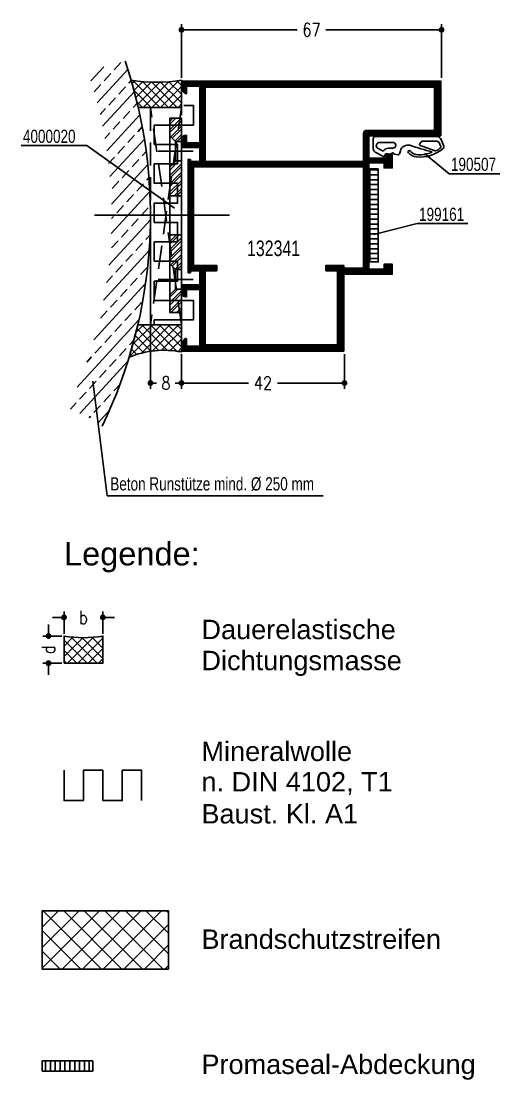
# Model space of a CAD drawing. Extents: x 11 to 197, y 22 to 262.
# Drawn here: x 11.3 to 72.9, y 21.8 to 158.2 of the extents above; entities that cross this region are included whole.
import ezdxf

# ---------------------------------------------------------------- set-up
doc = ezdxf.new("R2010")
doc.units = 0
doc.header["$LTSCALE"] = 6
for name, pattern in [('AUSGEZOGEN', [0]), ('CENTER', [50.8, 31.75, -6.35, 6.35, -6.35]), ('VERDECKT', [0.75, 0.5, -0.25])]:
    doc.linetypes.add(name, pattern=pattern)
doc.layers.get('0').update_dxf_attribs({"color": 4, "linetype": 'CONTINUOUS'})
doc.layers.get('Defpoints').update_dxf_attribs({"linetype": 'CONTINUOUS'})
for name, color, linetype in [('01TXT', 7, 'CONTINUOUS'), ('CENT_12', 40, 'CENTER'), ('CENT_25', 2, 'CENTER'), ('CONST18', 3, 'AUSGEZOGEN'), ('CONST35', 7, 'CONTINUOUS'), ('DICHT_PAR', 3, 'CONTINUOUS'), ('GLAS', 7, 'CONTINUOUS'), ('HIDE_18', 3, 'VERDECKT'), ('KH_PAR', 7, 'CONTINUOUS'), ('KH_SCH', 7, 'CONTINUOUS'), ('LLMASSE', 7, 'AUSGEZOGEN'), ('PROFIL', 7, 'CONTINUOUS'), ('TEXT', 7, 'CONTINUOUS')]:
    doc.layers.add(name, color=color, linetype=linetype)
doc.styles.add('SIM80S00', font='simplex.shx', dxfattribs={"width": 0.8})
doc.styles.get("Standard").update_dxf_attribs({"font": 'simplex.shx', "width": 0.8})
doc.styles.add('SWISS', font='swiss.ttf')
doc.styles.add('SWISSCL', font='swisscl.ttf')
doc.styles.add('SWISSL', font='swissl.ttf')
doc.dimstyles.new('BEM_DOC_2', dxfattribs={"dimscale": 0.5, "dimtxt": 3.4, "dimasz": 1.5, "dimexe": 1.5, "dimexo": 0.6, "dimgap": 1.5, "dimtad": 0, "dimlfac": 2, "dimdsep": 46, "dimtxsty": 'SIM80S00', "dimblk": 'PUNKT', "dimcen": 0, "dimclrd": 3, "dimclre": 3, "dimclrt": 3, "dimadec": 0, "dimazin": 0, "dimtfac": 0.7, "dimtofl": 0, "dimtmove": 2, "dimatfit": 3, "dimldrblk": 'PUNKT', "dimfxl": 1, "dimtolj": 1, "dimarcsym": 0})
doc.dimstyles.new('DOK-1ZU1-PUNKT', dxfattribs={"dimscale": 0, "dimtxt": 3, "dimasz": 1.5, "dimexe": 1.5, "dimexo": 0.6, "dimgap": 1.5, "dimtad": 0, "dimdsep": 46, "dimtxsty": 'Standard', "dimblk": 'PUNKT', "dimblk1": 'PUNKT', "dimblk2": 'PUNKT', "dimcen": 0, "dimclrd": 2, "dimclre": 2, "dimclrt": 7, "dimadec": 0, "dimazin": 0, "dimtfac": 0.7, "dimtdec": 4, "dimtofl": 0, "dimtmove": 0, "dimatfit": 3, "dimldrblk": 'PUNKT', "dimfxl": 1, "dimtolj": 1, "dimtzin": 0, "dimarcsym": 0})
pattern_1 = [(45, (-388.825, -218.7983), (-0.5303301, 0.5303301), []), (45, (-388.47145, -218.7983), (-0.5303301, 0.5303301), [])]

# ---------------------------------------------------------------- blocks, each defined once
blk = doc.blocks.new('B-LL199021')
at = {"layer": 'DICHT_PAR'}
blk.add_lwpolyline([(0, 0), (32.5, 0), (32.5, 15), (0, 15)], close=True, dxfattribs=at)
blk = doc.blocks.new('*X20')
for p, q in [((34.7, 207.06), (42.09, 214.45)), ((34.7, 209.71), (39.44, 214.45)), ((34.7, 212.36), (36.79, 214.45)), ((42.31, 206.95), (34.81, 214.45)), ((37.24, 206.95), (44.74, 214.45)), ((44.96, 206.95), (37.46, 214.45)), ((39.9, 206.95), (47.4, 214.45)), ((47.61, 206.95), (40.11, 214.45)), ((42.55, 206.95), (50.05, 214.45)), ((50.26, 206.95), (42.76, 214.45)), ((50.95, 208.91), (45.41, 214.45)), ((50.95, 211.56), (48.06, 214.45)), ((50.95, 214.22), (50.72, 214.45)), ((39.65, 206.95), (34.7, 211.9)), ((45.2, 206.95), (50.95, 212.7)), ((47.85, 206.95), (50.95, 210.05)), ((37, 206.95), (34.7, 209.25)), ((50.5, 206.95), (50.95, 207.4))]:
    blk.add_line(p, q)
blk = doc.blocks.new('*X21')
for p, q in [((74.375, 67.6), (74.375, 68.9)), ((75, 67.6), (75, 68.9)), ((75.625, 67.6), (75.625, 68.9)), ((76.25, 67.6), (76.25, 68.9)), ((76.875, 67.6), (76.875, 68.9)), ((77.5, 67.6), (77.5, 68.9)), ((78.125, 67.6), (78.125, 68.9)), ((78.75, 67.6), (78.75, 68.9)), ((79.375, 67.6), (79.375, 68.9)), ((80, 67.6), (80, 68.9))]:
    blk.add_line(p, q)
blk = doc.blocks.new('B-LL199035')
at = {"layer": 'DICHT_PAR'}
blk.add_lwpolyline([(0, 2.6), (0, 0), (13, 0), (13, 2.6)], close=True, dxfattribs=at)
blk = doc.blocks.new('PUNKT')
at = {"color": 0, "linetype": 'CONTINUOUS'}
blk.add_line((-0.5, 0), (-1, 0), dxfattribs=at)
at = {"color": 0, "linetype": 'CONTINUOUS', "const_width": 0.5}
blk.add_lwpolyline([(-0.25, 0, 1), (0.25, 0, 1)], format="xyb", close=True, dxfattribs=at)
blk = doc.blocks.new('*D30')
at = {"layer": 'Defpoints', "color": 0, "transparency": 16777216}
for p in [(21.8, 81.4), (16.8, 79), (21.8, 79)]:
    blk.add_point(p, dxfattribs=at)
at = {"layer": 'LLMASSE', "color": 3, "lineweight": -2, "transparency": 16777216}
for p, q in [((16.8, 79.3), (16.8, 82.15)), ((21.8, 79.3), (21.8, 82.15)), ((16.05, 81.4), (15.3, 81.4)), ((22.55, 81.4), (23.3, 81.4))]:
    blk.add_line(p, q, dxfattribs=at)
at = {"layer": 'LLMASSE', "color": 3, "lineweight": -2, "transparency": 16777216, "xscale": 0.75, "yscale": 0.75, "zscale": 0.75}
blk.add_blockref('PUNKT', (16.8, 81.4), dxfattribs=at)
at = {"layer": 'LLMASSE', "color": 3, "lineweight": -2, "transparency": 16777216, "xscale": 0.75, "yscale": 0.75, "zscale": 0.75, "rotation": 180}
blk.add_blockref('PUNKT', (21.8, 81.4), dxfattribs=at)
at = {"layer": 'LLMASSE', "color": 3, "transparency": 16777216, "insert": (19.3, 81.4), "char_height": 1.7, "attachment_point": 5, "style": 'SIM80S00'}
blk.add_mtext('\\A1;b', dxfattribs=at)
blk = doc.blocks.new('*D31')
at = {"layer": 'Defpoints', "color": 0, "transparency": 16777216}
for p in [(16.8, 79), (14.8, 75.5), (16.8, 75.5)]:
    blk.add_point(p, dxfattribs=at)
at = {"layer": 'LLMASSE', "color": 3, "lineweight": -2, "transparency": 16777216}
for p, q in [((14.8, 79.75), (14.8, 80.5)), ((16.5, 79), (14.05, 79)), ((16.5, 75.5), (14.05, 75.5)), ((14.8, 74.75), (14.8, 74))]:
    blk.add_line(p, q, dxfattribs=at)
at = {"layer": 'LLMASSE', "color": 3, "lineweight": -2, "transparency": 16777216, "xscale": 0.75, "yscale": 0.75, "zscale": 0.75}
for p, rotation in [((14.8, 79), 270), ((14.8, 75.5), 90)]:
    blk.add_blockref('PUNKT', p, dxfattribs=dict(at, rotation=rotation))
at = {"layer": 'LLMASSE', "color": 3, "transparency": 16777216, "insert": (14.8, 77.25), "char_height": 1.7, "attachment_point": 5, "rotation": 90, "style": 'SIM80S00'}
blk.add_mtext('\\A1;d', dxfattribs=at)
blk = doc.blocks.new('*X22')
for p, q in [((51.26, 109.6), (51.66, 110)), ((51.54, 107.22), (54.32, 110)), ((51.62, 104.65), (56.97, 110)), ((58.2, 103.55), (51.75, 110)), ((58.2, 106.2), (54.4, 110)), ((58.2, 108.85), (57.05, 110)), ((51.45, 101.83), (58.2, 108.58)), ((58.2, 100.9), (51.51, 107.59)), ((56.45, 100), (51.62, 104.83)), ((52.27, 100), (58.2, 105.93)), ((53.8, 100), (51.5, 102.3)), ((54.92, 100), (58.2, 103.28)), ((57.57, 100), (58.2, 100.63))]:
    blk.add_line(p, q)
blk = doc.blocks.new('*D54')
at = {"layer": 'Defpoints', "color": 0, "transparency": 16777216}
for p in [(27.93, 133.1), (31.93, 115.6), (27.93, 111.6)]:
    blk.add_point(p, dxfattribs=at)
at = {"layer": 'LLMASSE', "color": 3, "lineweight": -2, "transparency": 16777216}
for p, q in [((27.93, 132.8), (27.93, 110.85)), ((31.93, 115.3), (31.93, 110.85)), ((28.68, 111.6), (28.72, 111.6)), ((31.18, 111.6), (31.13, 111.6))]:
    blk.add_line(p, q, dxfattribs=at)
at = {"layer": 'LLMASSE', "color": 3, "lineweight": -2, "transparency": 16777216, "xscale": 0.75, "yscale": 0.75, "zscale": 0.75, "rotation": 180}
blk.add_blockref('PUNKT', (27.93, 111.6), dxfattribs=at)
at = {"layer": 'LLMASSE', "color": 3, "lineweight": -2, "transparency": 16777216, "xscale": 0.75, "yscale": 0.75, "zscale": 0.75}
blk.add_blockref('PUNKT', (31.93, 111.6), dxfattribs=at)
at = {"layer": 'LLMASSE', "color": 3, "transparency": 16777216, "insert": (29.93, 111.6), "char_height": 1.7, "attachment_point": 5}
blk.add_mtext('\\A1;8', dxfattribs=at)
blk = doc.blocks.new('*D55')
at = {"layer": 'Defpoints', "color": 0, "transparency": 16777216}
for p in [(31.93, 115.6), (52.93, 115.6), (31.93, 111.6)]:
    blk.add_point(p, dxfattribs=at)
at = {"layer": 'LLMASSE', "color": 3, "lineweight": -2, "transparency": 16777216}
for p, q in [((31.93, 115.3), (31.93, 110.85)), ((52.93, 115.3), (52.93, 110.85)), ((32.68, 111.6), (40.58, 111.6)), ((52.18, 111.6), (44.28, 111.6))]:
    blk.add_line(p, q, dxfattribs=at)
at = {"layer": 'LLMASSE', "color": 3, "lineweight": -2, "transparency": 16777216, "xscale": 0.75, "yscale": 0.75, "zscale": 0.75, "rotation": 180}
blk.add_blockref('PUNKT', (31.93, 111.6), dxfattribs=at)
at = {"layer": 'LLMASSE', "color": 3, "lineweight": -2, "transparency": 16777216, "xscale": 0.75, "yscale": 0.75, "zscale": 0.75}
blk.add_blockref('PUNKT', (52.93, 111.6), dxfattribs=at)
at = {"layer": 'LLMASSE', "color": 3, "transparency": 16777216, "insert": (42.43, 111.6), "char_height": 1.7, "attachment_point": 5}
blk.add_mtext('\\A1;42', dxfattribs=at)
blk = doc.blocks.new('*D56')
at = {"layer": 'Defpoints', "color": 0, "transparency": 16777216}
for p in [(65.43, 157.1), (31.93, 150.6), (65.43, 150.6)]:
    blk.add_point(p, dxfattribs=at)
at = {"layer": 'LLMASSE', "color": 3, "lineweight": -2, "transparency": 16777216}
for p, q in [((31.93, 150.9), (31.93, 157.85)), ((32.68, 157.1), (46.83, 157.1)), ((64.68, 157.1), (50.53, 157.1)), ((65.43, 150.9), (65.43, 157.85))]:
    blk.add_line(p, q, dxfattribs=at)
at = {"layer": 'LLMASSE', "color": 3, "lineweight": -2, "transparency": 16777216, "xscale": 0.75, "yscale": 0.75, "zscale": 0.75, "rotation": 180}
blk.add_blockref('PUNKT', (31.93, 157.1), dxfattribs=at)
at = {"layer": 'LLMASSE', "color": 3, "lineweight": -2, "transparency": 16777216, "xscale": 0.75, "yscale": 0.75, "zscale": 0.75}
blk.add_blockref('PUNKT', (65.43, 157.1), dxfattribs=at)
at = {"layer": 'LLMASSE', "color": 3, "transparency": 16777216, "insert": (48.68, 157.1), "char_height": 1.7, "attachment_point": 5}
blk.add_mtext('\\A1;67', dxfattribs=at)
blk = doc.blocks.new('4000020s')
at = {"layer": 'CONST35', "ltscale": 0.5}
h = blk.add_hatch(dxfattribs=at)
h.set_pattern_fill('ANSI32', color=256, scale=2, style=0)
h.set_pattern_definition(pattern_1)
h.paths.add_polyline_path([(-1.5, 12.5), (0, 12.5), (0, 9.5), (-0.75, 9.5), (-1.5, 10.25)])
h = blk.add_hatch(dxfattribs=at)
h.set_pattern_fill('ANSI32', color=256, scale=2, style=0)
h.set_pattern_definition([(45, (-377.615, -218.7983), (-0.5303301, 0.5303301), []), (45, (-377.26145, -218.7983), (-0.5303301, 0.5303301), [])])
h.paths.add_polyline_path([(-1.5, -2.5), (0, -2.5), (0, -7), (-0.75, -7), (-1.5, -6.25)])
h.paths.add_polyline_path([(0, 7), (-0.75, 7), (-1.5, 6.25), (-1.5, 2.5), (0, 2.5)])
h = blk.add_hatch(dxfattribs=at)
h.set_pattern_fill('ANSI32', color=256, scale=2, style=0)
h.set_pattern_definition(pattern_1)
h.paths.add_polyline_path([(0, -9.5), (-0.75, -9.5), (-1.5, -10.25), (-1.5, -12.5), (0, -12.5)])
at = {"layer": 'CENT_25', "ltscale": 0.5}
for p, q in [((-3, 8.25), (1.5, 8.25)), ((-3, 0), (1.5, 0)), ((-3, -8.25), (1.5, -8.25))]:
    blk.add_line(p, q, dxfattribs=at)
at = {"layer": 'PROFIL', "ltscale": 0.5}
for p, q in [((-1.5, 10.25), (-0.75, 9.5)), ((-0.75, 9.5), (0, 9.5)), ((-0.75, 9.5), (-0.75, 7)), ((-1.5, 6.25), (-0.75, 7)), ((-0.75, 7), (0, 7)), ((-1.5, 2.5), (0, 2.5)), ((-1.5, -2.5), (0, -2.5)), ((-1.5, -6.25), (-0.75, -7)), ((-0.75, -7), (0, -7)), ((-0.75, -9.5), (-0.75, -7)), ((-1.5, -10.25), (-0.75, -9.5)), ((-0.75, -9.5), (0, -9.5))]:
    blk.add_line(p, q, dxfattribs=at)
blk.add_lwpolyline([(-1.5, 12.5), (-1.5, 12.5), (0, 12.5), (0, -12.5), (-1.5, -12.5), (-1.5, 12.5)], dxfattribs=at)
blk = doc.blocks.new('*X24')
at = {"color": 0}
for p, q in [((55.8, 46.9), (55.8, 66.8)), ((56, 46.9), (56, 66.8)), ((56.2, 46.9), (56.2, 66.8)), ((56.4, 46.91), (56.4, 66.8)), ((56.6, 46.96), (56.6, 66.8)), ((56.8, 47.08), (56.8, 66.8)), ((57, 47.31), (57, 66.8)), ((57.2, 65.2), (57.2, 66.8)), ((57.4, 65.2), (57.4, 66.8)), ((57.6, 65.2), (57.6, 66.8)), ((57.8, 65.2), (57.8, 66.8)), ((58, 65.2), (58, 66.8)), ((58.2, 65.2), (58.2, 66.8)), ((58.4, 65.2), (58.4, 66.8)), ((58.6, 65.2), (58.6, 66.8)), ((58.8, 65.2), (58.8, 66.8)), ((59, 65.2), (59, 66.8)), ((59.2, 65.2), (59.2, 66.8)), ((59.4, 65.2), (59.4, 66.8)), ((59.6, 65.2), (59.6, 66.8)), ((59.8, 65.2), (59.8, 66.8)), ((60, 65.2), (60, 66.8)), ((60.2, 65.2), (60.2, 66.8)), ((60.4, 65.2), (60.4, 66.8)), ((60.6, 65.2), (60.6, 66.8)), ((60.8, 65.2), (60.8, 66.8)), ((61, 65.2), (61, 66.8)), ((61.2, 65.2), (61.2, 66.8)), ((61.4, 65.2), (61.4, 66.8)), ((61.6, 65.2), (61.6, 66.8)), ((61.8, 65.2), (61.8, 66.8)), ((62, 65.2), (62, 66.8)), ((62.2, 65.2), (62.2, 66.8)), ((62.4, 65.2), (62.4, 66.8)), ((62.6, 65.2), (62.6, 66.8)), ((62.8, 65.2), (62.8, 66.8)), ((63, 65.2), (63, 66.8)), ((63.2, 65.2), (63.2, 66.8)), ((63.4, 65.2), (63.4, 66.8)), ((63.6, 65.2), (63.6, 66.8)), ((63.8, 65.2), (63.8, 66.8)), ((64, 65.2), (64, 66.8)), ((64.2, 65.2), (64.2, 66.8)), ((64.4, 65.2), (64.4, 66.8)), ((64.6, 65.2), (64.6, 66.8)), ((64.8, 65.2), (64.8, 66.8)), ((65, 65.2), (65, 66.8)), ((65.2, 65.2), (65.2, 66.8)), ((65.4, 65.2), (65.4, 66.8)), ((65.6, 65.2), (65.6, 66.8)), ((65.8, 65.2), (65.8, 66.8)), ((66, 65.2), (66, 66.8)), ((66.2, 65.2), (66.2, 66.8)), ((66.4, 65.2), (66.4, 66.8)), ((66.6, 65.2), (66.6, 66.8)), ((66.8, 65.2), (66.8, 66.8)), ((67, 65.2), (67, 66.8)), ((67.2, 65.2), (67.2, 66.8)), ((67.4, 65.2), (67.4, 66.8)), ((67.6, 65.2), (67.6, 66.8)), ((67.8, 65.2), (67.8, 66.8)), ((68, 65.2), (68, 66.8)), ((68.2, 65.2), (68.2, 66.8)), ((68.4, 4.7), (68.4, 66.8)), ((68.6, 0.2), (68.6, 66.8)), ((68.8, 0.2), (68.8, 66.8)), ((69, 0.2), (69, 66.8)), ((69.2, 0.2), (69.2, 66.8)), ((69.4, 0.2), (69.4, 66.8)), ((69.6, 0.2), (69.6, 66.8)), ((20.2, 40.2), (20.2, 54.3)), ((20.4, 40.2), (20.4, 54.3)), ((20.6, 40.2), (20.6, 54.3)), ((20.8, 40.2), (20.8, 54.3)), ((21, 37.2), (21, 54.3)), ((21.2, 37.2), (21.2, 54.3)), ((21.4, 52.2), (21.4, 54.3)), ((21.6, 52.2), (21.6, 54.3)), ((21.8, 52.2), (21.8, 54.3)), ((22, 52.2), (22, 54.3)), ((22.2, 52.2), (22.2, 54.3)), ((22.4, 52.2), (22.4, 54.3)), ((47.6, 52.2), (47.6, 54.3)), ((47.8, 52.2), (47.8, 54.3)), ((48, 52.2), (48, 54.3)), ((48.2, 52.2), (48.2, 54.3)), ((48.4, 52.2), (48.4, 54.3)), ((48.6, 52.2), (48.6, 54.3)), ((48.8, 1.7), (48.8, 54.3)), ((49, 1.7), (49, 54.3)), ((49.2, 46.9), (49.2, 54.3)), ((49.4, 46.9), (49.4, 54.3)), ((49.6, 46.9), (49.6, 54.3)), ((49.8, 46.9), (49.8, 54.3)), ((50, 52.7), (50, 54.3)), ((50.2, 52.7), (50.2, 54.3)), ((50.4, 52.7), (50.4, 54.3)), ((50.6, 52.7), (50.6, 54.3)), ((50.8, 52.7), (50.8, 54.3)), ((51, 52.7), (51, 53.38)), ((21.4, 37.2), (21.4, 48.3)), ((21.6, 46.9), (21.6, 48.3)), ((21.8, 46.9), (21.8, 48.3)), ((22, 46.9), (22, 48.3)), ((22.2, 46.9), (22.2, 48.3)), ((22.4, 46.9), (22.4, 48.3)), ((22.6, 46.9), (22.6, 48.3)), ((22.8, 46.9), (22.8, 48.3)), ((23, 46.9), (23, 48.3)), ((23.2, 46.9), (23.2, 48.3)), ((23.4, 46.9), (23.4, 48.3)), ((23.6, 46.9), (23.6, 48.3)), ((23.8, 46.9), (23.8, 48.3)), ((24, 46.9), (24, 48.3)), ((24.2, 46.9), (24.2, 48.3)), ((24.4, 46.9), (24.4, 48.3)), ((24.6, 46.9), (24.6, 48.3)), ((24.8, 46.9), (24.8, 48.3)), ((25, 46.9), (25, 48.3)), ((25.2, 46.9), (25.2, 48.3)), ((25.4, 46.9), (25.4, 48.3)), ((25.6, 46.9), (25.6, 48.3)), ((25.8, 46.9), (25.8, 48.3)), ((26, 46.9), (26, 48.3)), ((26.2, 46.9), (26.2, 48.3)), ((26.4, 46.9), (26.4, 48.3)), ((26.6, 46.9), (26.6, 48.3)), ((26.8, 46.9), (26.8, 48.3)), ((27, 46.9), (27, 48.3)), ((27.2, 46.9), (27.2, 48.3)), ((27.4, 46.9), (27.4, 48.3)), ((27.6, 46.9), (27.6, 48.3)), ((27.8, 46.9), (27.8, 48.3)), ((28, 46.9), (28, 48.3)), ((28.2, 46.9), (28.2, 48.3)), ((28.4, 46.9), (28.4, 48.3)), ((28.6, 46.9), (28.6, 48.3)), ((28.8, 46.9), (28.8, 48.3)), ((29, 46.9), (29, 48.3)), ((29.2, 46.9), (29.2, 48.3)), ((29.4, 46.9), (29.4, 48.3)), ((29.6, 46.9), (29.6, 48.3)), ((29.8, 46.9), (29.8, 48.3)), ((30, 46.9), (30, 48.3)), ((30.2, 46.9), (30.2, 48.3)), ((30.4, 46.9), (30.4, 48.3)), ((30.6, 46.9), (30.6, 48.3)), ((30.8, 46.9), (30.8, 48.3)), ((31, 46.9), (31, 48.3)), ((31.2, 46.9), (31.2, 48.3)), ((31.4, 46.9), (31.4, 48.3)), ((31.6, 46.9), (31.6, 48.3)), ((31.8, 46.9), (31.8, 48.3)), ((32, 46.9), (32, 48.3)), ((32.2, 46.9), (32.2, 48.3)), ((32.4, 46.9), (32.4, 48.3)), ((32.6, 46.9), (32.6, 48.3)), ((32.8, 46.9), (32.8, 48.3)), ((33, 46.9), (33, 48.3)), ((33.2, 46.9), (33.2, 48.3)), ((33.4, 46.9), (33.4, 48.3)), ((33.6, 46.9), (33.6, 48.3)), ((33.8, 46.9), (33.8, 48.3)), ((34, 46.9), (34, 48.3)), ((34.2, 46.9), (34.2, 48.3)), ((34.4, 46.9), (34.4, 48.3)), ((34.6, 46.9), (34.6, 48.3)), ((34.8, 46.9), (34.8, 48.3)), ((35, 46.9), (35, 48.3)), ((35.2, 46.9), (35.2, 48.3)), ((35.4, 46.9), (35.4, 48.3)), ((35.6, 46.9), (35.6, 48.3)), ((35.8, 46.9), (35.8, 48.3)), ((36, 46.9), (36, 48.3)), ((36.2, 46.9), (36.2, 48.3)), ((36.4, 46.9), (36.4, 48.3)), ((36.6, 46.9), (36.6, 48.3)), ((36.8, 46.9), (36.8, 48.3)), ((37, 46.9), (37, 48.3)), ((37.2, 46.9), (37.2, 48.3)), ((37.4, 46.9), (37.4, 48.3)), ((37.6, 46.9), (37.6, 48.3)), ((37.8, 46.9), (37.8, 48.3)), ((38, 46.9), (38, 48.3)), ((38.2, 46.9), (38.2, 48.3)), ((38.4, 46.9), (38.4, 48.3)), ((38.6, 46.9), (38.6, 48.3)), ((38.8, 46.9), (38.8, 48.3)), ((39, 46.9), (39, 48.3)), ((39.2, 46.9), (39.2, 48.3)), ((39.4, 46.9), (39.4, 48.3)), ((39.6, 46.9), (39.6, 48.3)), ((39.8, 46.9), (39.8, 48.3)), ((40, 46.9), (40, 48.3)), ((40.2, 46.9), (40.2, 48.3)), ((40.4, 46.9), (40.4, 48.3)), ((40.6, 46.9), (40.6, 48.3)), ((40.8, 46.9), (40.8, 48.3)), ((41, 46.9), (41, 48.3)), ((41.2, 46.9), (41.2, 48.3)), ((41.4, 46.9), (41.4, 48.3)), ((41.6, 46.9), (41.6, 48.3)), ((41.8, 46.9), (41.8, 48.3)), ((42, 46.9), (42, 48.3)), ((42.2, 46.9), (42.2, 48.3)), ((42.4, 46.9), (42.4, 48.3)), ((42.6, 46.9), (42.6, 48.3)), ((42.8, 46.9), (42.8, 48.3)), ((43, 46.9), (43, 48.3)), ((43.2, 46.9), (43.2, 48.3)), ((43.4, 46.9), (43.4, 48.3)), ((43.6, 46.9), (43.6, 48.3)), ((43.8, 46.9), (43.8, 48.3)), ((44, 46.9), (44, 48.3)), ((44.2, 46.9), (44.2, 48.3)), ((44.4, 46.9), (44.4, 48.3)), ((44.6, 46.9), (44.6, 48.3)), ((44.8, 46.9), (44.8, 48.3)), ((45, 46.9), (45, 48.3)), ((45.2, 46.9), (45.2, 48.3)), ((45.4, 46.9), (45.4, 48.3)), ((45.6, 46.9), (45.6, 48.3)), ((45.8, 46.9), (45.8, 48.3)), ((46, 46.9), (46, 48.3)), ((46.2, 46.9), (46.2, 48.3)), ((46.4, 46.9), (46.4, 48.3)), ((46.6, 46.9), (46.6, 48.3)), ((46.8, 46.9), (46.8, 48.3)), ((47, 46.9), (47, 48.3)), ((47.2, 46.9), (47.2, 48.3)), ((47.4, 46.9), (47.4, 48.3)), ((47.6, 46.9), (47.6, 48.3)), ((47.8, 1.7), (47.8, 48.3)), ((48, 1.7), (48, 48.3)), ((48.2, 1.7), (48.2, 48.3)), ((48.4, 1.7), (48.4, 48.3)), ((48.6, 1.7), (48.6, 48.3)), ((50, 46.9), (50, 48.3)), ((50.2, 46.9), (50.2, 48.3)), ((50.4, 46.9), (50.4, 48.3)), ((50.6, 46.9), (50.6, 48.3)), ((50.8, 46.9), (50.8, 48.3)), ((51, 46.9), (51, 48.3)), ((51.2, 46.9), (51.2, 48.3)), ((51.4, 46.9), (51.4, 48.3)), ((51.6, 46.9), (51.6, 48.3)), ((51.8, 46.9), (51.8, 48.3)), ((52, 46.9), (52, 48.3)), ((52.2, 46.9), (52.2, 48.3)), ((52.4, 46.9), (52.4, 48.3)), ((52.6, 46.9), (52.6, 48.3)), ((52.8, 46.9), (52.8, 48.3)), ((53, 46.9), (53, 48.3)), ((53.2, 46.9), (53.2, 48.3)), ((53.4, 46.9), (53.4, 48.3)), ((53.6, 46.9), (53.6, 48.3)), ((53.8, 46.9), (53.8, 48.3)), ((54, 46.9), (54, 48.3)), ((54.2, 46.9), (54.2, 48.3)), ((54.4, 46.9), (54.4, 48.3)), ((54.6, 46.9), (54.6, 48.3)), ((54.8, 46.9), (54.8, 48.3)), ((55, 46.9), (55, 48.3)), ((55.2, 46.9), (55.2, 48.3)), ((55.4, 46.9), (55.4, 48.3)), ((55.6, 46.9), (55.6, 48.3)), ((0.4, 0.2), (0.4, 41.8)), ((0.6, 0.2), (0.6, 41.8)), ((0.8, 0.2), (0.8, 41.8)), ((1, 0.2), (1, 41.8)), ((1.2, 0.2), (1.2, 41.8)), ((1.4, 0.2), (1.4, 41.8)), ((1.6, 4.7), (1.6, 41.8)), ((1.8, 40.2), (1.8, 41.8)), ((2, 40.2), (2, 41.8)), ((2.2, 40.2), (2.2, 41.8)), ((2.4, 40.2), (2.4, 41.8)), ((2.6, 40.2), (2.6, 41.8)), ((2.8, 40.2), (2.8, 41.8)), ((3, 40.2), (3, 41.8)), ((3.2, 40.2), (3.2, 41.8)), ((3.4, 40.2), (3.4, 41.8)), ((3.6, 40.2), (3.6, 41.8)), ((3.8, 40.2), (3.8, 41.8)), ((4, 40.2), (4, 41.8)), ((4.2, 40.2), (4.2, 41.8)), ((4.4, 40.2), (4.4, 41.8)), ((4.6, 40.2), (4.6, 41.8)), ((4.8, 40.2), (4.8, 41.8)), ((5, 40.2), (5, 41.8)), ((5.2, 40.2), (5.2, 41.8)), ((5.4, 40.2), (5.4, 41.8)), ((5.6, 40.2), (5.6, 41.8)), ((5.8, 40.2), (5.8, 41.8)), ((6, 40.2), (6, 41.8)), ((6.2, 40.2), (6.2, 41.8)), ((6.4, 40.2), (6.4, 41.8)), ((6.6, 40.2), (6.6, 41.8)), ((6.8, 40.2), (6.8, 41.8)), ((7, 40.2), (7, 41.8)), ((7.2, 40.2), (7.2, 41.8)), ((7.4, 40.2), (7.4, 41.8)), ((7.6, 40.2), (7.6, 41.8)), ((7.8, 40.2), (7.8, 41.8)), ((8, 40.2), (8, 41.8)), ((8.2, 40.2), (8.2, 41.8)), ((8.4, 40.2), (8.4, 41.8)), ((8.6, 40.2), (8.6, 41.8)), ((8.8, 40.2), (8.8, 41.8)), ((9, 40.2), (9, 41.8)), ((9.2, 40.2), (9.2, 41.8)), ((9.4, 40.2), (9.4, 41.8)), ((9.6, 40.2), (9.6, 41.8)), ((9.8, 40.2), (9.8, 41.8)), ((10, 40.2), (10, 41.8)), ((10.2, 40.2), (10.2, 41.8)), ((10.4, 40.2), (10.4, 41.8)), ((10.6, 40.2), (10.6, 41.8)), ((10.8, 40.2), (10.8, 41.8)), ((11, 40.2), (11, 41.8)), ((11.2, 40.2), (11.2, 41.8)), ((11.4, 40.2), (11.4, 41.8)), ((11.6, 40.2), (11.6, 41.8)), ((11.8, 40.2), (11.8, 41.8)), ((12, 40.2), (12, 41.8)), ((12.2, 40.2), (12.2, 41.8)), ((12.4, 40.2), (12.4, 41.8)), ((12.6, 40.2), (12.6, 41.8)), ((12.8, 40.2), (12.8, 41.8)), ((13, 40.2), (13, 41.8)), ((13.2, 40.2), (13.2, 41.8)), ((13.4, 40.2), (13.4, 41.8)), ((13.6, 40.2), (13.6, 41.8)), ((13.8, 40.2), (13.8, 41.8)), ((14, 40.2), (14, 41.8)), ((14.2, 40.2), (14.2, 41.8)), ((14.4, 40.2), (14.4, 41.8)), ((14.6, 40.2), (14.6, 41.8)), ((14.8, 40.2), (14.8, 41.8)), ((15, 40.2), (15, 41.8)), ((15.2, 40.2), (15.2, 41.8)), ((15.4, 40.2), (15.4, 41.8)), ((15.6, 40.2), (15.6, 41.8)), ((15.8, 40.2), (15.8, 41.8)), ((16, 40.2), (16, 41.8)), ((16.2, 40.2), (16.2, 41.8)), ((16.4, 40.2), (16.4, 41.8)), ((16.6, 40.2), (16.6, 41.8)), ((16.8, 40.2), (16.8, 41.8)), ((17, 40.2), (17, 41.8)), ((17.2, 40.2), (17.2, 41.8)), ((17.4, 40.2), (17.4, 41.8)), ((17.6, 40.2), (17.6, 41.8)), ((17.8, 40.2), (17.8, 41.8)), ((18, 40.2), (18, 41.8)), ((18.2, 40.2), (18.2, 41.8)), ((18.4, 40.2), (18.4, 41.8)), ((18.6, 40.2), (18.6, 41.8)), ((18.8, 40.2), (18.8, 41.8)), ((19, 40.2), (19, 41.8)), ((19.2, 40.2), (19.2, 41.8)), ((19.4, 40.2), (19.4, 41.8)), ((19.6, 40.2), (19.6, 41.8)), ((19.8, 40.2), (19.8, 41.8)), ((20, 40.2), (20, 41.8)), ((21.6, 37.2), (21.6, 41.8)), ((21.8, 37.2), (21.8, 41.8)), ((22, 37.2), (22, 41.8)), ((22.2, 37.2), (22.2, 41.8)), ((21, 1.7), (21, 9.1)), ((21.2, 1.7), (21.2, 9.1)), ((21.4, 1.7), (21.4, 9.1)), ((21.6, 1.7), (21.6, 9.1)), ((21.8, 1.7), (21.8, 9.1)), ((22, 1.7), (22, 9.1)), ((22.2, 1.7), (22.2, 9.1)), ((1.8, 4.7), (1.8, 6.1)), ((2, 4.7), (2, 6.1)), ((2.2, 4.7), (2.2, 6.1)), ((2.4, 4.7), (2.4, 6.1)), ((2.6, 4.7), (2.6, 6.1)), ((2.8, 4.7), (2.8, 6.1)), ((3, 4.7), (3, 6.1)), ((3.2, 4.7), (3.2, 6.1)), ((3.4, 4.7), (3.4, 6.1)), ((3.6, 4.7), (3.6, 6.1)), ((3.8, 4.7), (3.8, 6.1)), ((4, 4.7), (4, 6.1)), ((4.2, 4.7), (4.2, 6.1)), ((4.4, 4.7), (4.4, 6.1)), ((4.6, 4.7), (4.6, 6.1)), ((4.8, 4.7), (4.8, 6.1)), ((5, 4.7), (5, 6.1)), ((5.2, 4.7), (5.2, 6.1)), ((5.4, 4.7), (5.4, 6.1)), ((5.6, 4.7), (5.6, 6.1)), ((5.8, 4.7), (5.8, 6.1)), ((6, 4.7), (6, 6.1)), ((6.2, 4.7), (6.2, 6.1)), ((6.4, 4.7), (6.4, 6.1)), ((6.6, 4.7), (6.6, 6.1)), ((6.8, 4.7), (6.8, 6.1)), ((7, 4.7), (7, 6.1)), ((7.2, 4.7), (7.2, 6.1)), ((7.4, 4.7), (7.4, 6.1)), ((7.6, 4.7), (7.6, 6.1)), ((7.8, 4.7), (7.8, 6.1)), ((8, 4.7), (8, 6.1)), ((8.2, 4.7), (8.2, 6.1)), ((8.4, 4.7), (8.4, 6.1)), ((8.6, 4.7), (8.6, 6.1)), ((8.8, 4.7), (8.8, 6.1)), ((9, 4.7), (9, 6.1)), ((9.2, 4.7), (9.2, 6.1)), ((9.4, 4.7), (9.4, 6.1)), ((9.6, 4.7), (9.6, 6.1)), ((9.8, 4.7), (9.8, 6.1)), ((10, 4.7), (10, 6.1)), ((10.2, 4.7), (10.2, 6.1)), ((10.4, 4.7), (10.4, 6.1)), ((10.6, 4.7), (10.6, 6.1)), ((10.8, 4.7), (10.8, 6.1)), ((11, 4.7), (11, 6.1)), ((11.2, 4.7), (11.2, 6.1)), ((11.4, 4.7), (11.4, 6.1)), ((11.6, 4.7), (11.6, 6.1)), ((11.8, 4.7), (11.8, 6.1)), ((12, 4.7), (12, 6.1)), ((12.2, 4.7), (12.2, 6.1)), ((12.4, 4.7), (12.4, 6.1)), ((12.6, 4.7), (12.6, 6.1)), ((12.8, 4.7), (12.8, 6.1)), ((13, 4.7), (13, 6.1)), ((13.2, 4.7), (13.2, 6.1)), ((13.4, 4.7), (13.4, 6.1)), ((13.6, 4.7), (13.6, 6.1)), ((13.8, 4.7), (13.8, 6.1)), ((14, 4.7), (14, 6.1)), ((14.2, 4.7), (14.2, 6.1)), ((14.4, 4.7), (14.4, 6.1)), ((14.6, 4.7), (14.6, 6.1)), ((14.8, 4.7), (14.8, 6.1)), ((15, 4.7), (15, 6.1)), ((15.2, 4.7), (15.2, 6.1)), ((15.4, 4.7), (15.4, 6.1)), ((15.6, 4.7), (15.6, 6.1)), ((15.8, 4.7), (15.8, 6.1)), ((16, 4.7), (16, 6.1)), ((16.2, 0.2), (16.2, 6.1)), ((16.4, 0.2), (16.4, 6.1)), ((16.6, 0.2), (16.6, 6.1)), ((16.8, 0.2), (16.8, 6.1)), ((17, 0.2), (17, 6.1)), ((17.2, 0.2), (17.2, 6.1)), ((17.4, 4.7), (17.4, 6.1)), ((17.6, 4.7), (17.6, 6.1)), ((17.8, 4.7), (17.8, 6.1)), ((18, 4.7), (18, 6.1)), ((18.2, 4.7), (18.2, 6.1)), ((18.4, 4.7), (18.4, 6.1)), ((18.6, 4.7), (18.6, 6.1)), ((18.8, 4.7), (18.8, 6.1)), ((19, 4.7), (19, 6.1)), ((19.2, 4.7), (19.2, 6.1)), ((19.4, 4.7), (19.4, 6.1)), ((19.6, 4.7), (19.6, 6.1)), ((19.8, 4.7), (19.8, 6.1)), ((20, 4.7), (20, 6.1)), ((20.2, 4.7), (20.2, 6.1)), ((20.4, 4.7), (20.4, 6.1)), ((20.6, 4.7), (20.6, 6.1)), ((20.8, 4.7), (20.8, 6.1)), ((49.2, 4.7), (49.2, 6.1)), ((49.4, 4.7), (49.4, 6.1)), ((49.6, 4.7), (49.6, 6.1)), ((49.8, 4.7), (49.8, 6.1)), ((50, 4.7), (50, 6.1)), ((50.2, 4.7), (50.2, 6.1)), ((50.4, 4.7), (50.4, 6.1)), ((50.6, 4.7), (50.6, 6.1)), ((50.8, 4.7), (50.8, 6.1)), ((51, 4.7), (51, 6.1)), ((51.2, 4.7), (51.2, 6.1)), ((51.4, 4.7), (51.4, 6.1)), ((51.6, 4.7), (51.6, 6.1)), ((51.8, 4.7), (51.8, 6.1)), ((52, 4.7), (52, 6.1)), ((52.2, 4.7), (52.2, 6.1)), ((52.4, 4.7), (52.4, 6.1)), ((52.6, 4.7), (52.6, 6.1)), ((52.8, 0.2), (52.8, 6.1)), ((53, 0.2), (53, 6.1)), ((53.2, 0.2), (53.2, 6.1)), ((53.4, 0.2), (53.4, 6.1)), ((53.6, 0.2), (53.6, 6.1)), ((53.8, 0.2), (53.8, 6.1)), ((54, 4.7), (54, 6.1)), ((54.2, 4.7), (54.2, 6.1)), ((54.4, 4.7), (54.4, 6.1)), ((54.6, 4.7), (54.6, 6.1)), ((54.8, 4.7), (54.8, 6.1)), ((55, 4.7), (55, 6.1)), ((55.2, 4.7), (55.2, 6.1)), ((55.4, 4.7), (55.4, 6.1)), ((55.6, 4.7), (55.6, 6.1)), ((55.8, 4.7), (55.8, 6.1)), ((56, 4.7), (56, 6.1)), ((56.2, 4.7), (56.2, 6.1)), ((56.4, 4.7), (56.4, 6.1)), ((56.6, 4.7), (56.6, 6.1)), ((56.8, 4.7), (56.8, 6.1)), ((57, 4.7), (57, 6.1)), ((57.2, 4.7), (57.2, 6.1)), ((57.4, 4.7), (57.4, 6.1)), ((57.6, 4.7), (57.6, 6.1)), ((57.8, 4.7), (57.8, 6.1)), ((58, 4.7), (58, 6.1)), ((58.2, 4.7), (58.2, 6.1)), ((58.4, 4.7), (58.4, 6.1)), ((58.6, 4.7), (58.6, 6.1)), ((58.8, 4.7), (58.8, 6.1)), ((59, 4.7), (59, 6.1)), ((59.2, 4.7), (59.2, 6.1)), ((59.4, 4.7), (59.4, 6.1)), ((59.6, 4.7), (59.6, 6.1)), ((59.8, 4.7), (59.8, 6.1)), ((60, 4.7), (60, 6.1)), ((60.2, 4.7), (60.2, 6.1)), ((60.4, 4.7), (60.4, 6.1)), ((60.6, 4.7), (60.6, 6.1)), ((60.8, 4.7), (60.8, 6.1)), ((61, 4.7), (61, 6.1)), ((61.2, 4.7), (61.2, 6.1)), ((61.4, 4.7), (61.4, 6.1)), ((61.6, 4.7), (61.6, 6.1)), ((61.8, 4.7), (61.8, 6.1)), ((62, 4.7), (62, 6.1)), ((62.2, 4.7), (62.2, 6.1)), ((62.4, 4.7), (62.4, 6.1)), ((62.6, 4.7), (62.6, 6.1)), ((62.8, 4.7), (62.8, 6.1)), ((63, 4.7), (63, 6.1)), ((63.2, 4.7), (63.2, 6.1)), ((63.4, 4.7), (63.4, 6.1)), ((63.6, 4.7), (63.6, 6.1)), ((63.8, 4.7), (63.8, 6.1)), ((64, 4.7), (64, 6.1)), ((64.2, 4.7), (64.2, 6.1)), ((64.4, 4.7), (64.4, 6.1)), ((64.6, 4.7), (64.6, 6.1)), ((64.8, 4.7), (64.8, 6.1)), ((65, 4.7), (65, 6.1)), ((65.2, 4.7), (65.2, 6.1)), ((65.4, 4.7), (65.4, 6.1)), ((65.6, 4.7), (65.6, 6.1)), ((65.8, 4.7), (65.8, 6.1)), ((66, 4.7), (66, 6.1)), ((66.2, 4.7), (66.2, 6.1)), ((66.4, 4.7), (66.4, 6.1)), ((66.6, 4.7), (66.6, 6.1)), ((66.8, 4.7), (66.8, 6.1)), ((67, 4.7), (67, 6.1)), ((67.2, 4.7), (67.2, 6.1)), ((67.4, 4.7), (67.4, 6.1)), ((67.6, 4.7), (67.6, 6.1)), ((67.8, 4.7), (67.8, 6.1)), ((68, 4.7), (68, 6.1)), ((68.2, 4.7), (68.2, 6.1)), ((22.4, 1.7), (22.4, 3.1)), ((22.6, 1.7), (22.6, 3.1)), ((22.8, 1.7), (22.8, 3.1)), ((23, 1.7), (23, 3.1)), ((23.2, 1.7), (23.2, 3.1)), ((23.4, 1.7), (23.4, 3.1)), ((23.6, 1.7), (23.6, 3.1)), ((23.8, 1.7), (23.8, 3.1)), ((24, 1.7), (24, 3.1)), ((24.2, 1.7), (24.2, 3.1)), ((24.4, 1.7), (24.4, 3.1)), ((24.6, 1.7), (24.6, 3.1)), ((24.8, 1.7), (24.8, 3.1)), ((25, 1.7), (25, 3.1)), ((25.2, 1.7), (25.2, 3.1)), ((25.4, 1.7), (25.4, 3.1)), ((25.6, 1.7), (25.6, 3.1)), ((25.8, 1.7), (25.8, 3.1)), ((26, 1.7), (26, 3.1)), ((26.2, 1.7), (26.2, 3.1)), ((26.4, 1.7), (26.4, 3.1)), ((26.6, 1.7), (26.6, 3.1)), ((26.8, 1.7), (26.8, 3.1)), ((27, 1.7), (27, 3.1)), ((27.2, 1.7), (27.2, 3.1)), ((27.4, 1.7), (27.4, 3.1)), ((27.6, 1.7), (27.6, 3.1)), ((27.8, 1.7), (27.8, 3.1)), ((28, 1.7), (28, 3.1)), ((28.2, 1.7), (28.2, 3.1)), ((28.4, 1.7), (28.4, 3.1)), ((28.6, 1.7), (28.6, 3.1)), ((28.8, 1.7), (28.8, 3.1)), ((29, 1.7), (29, 3.1)), ((29.2, 1.7), (29.2, 3.1)), ((29.4, 1.7), (29.4, 3.1)), ((29.6, 1.7), (29.6, 3.1)), ((29.8, 1.7), (29.8, 3.1)), ((30, 1.7), (30, 3.1)), ((30.2, 1.7), (30.2, 3.1)), ((30.4, 1.7), (30.4, 3.1)), ((30.6, 1.7), (30.6, 3.1)), ((30.8, 1.7), (30.8, 3.1)), ((31, 1.7), (31, 3.1)), ((31.2, 1.7), (31.2, 3.1)), ((31.4, 1.7), (31.4, 3.1)), ((31.6, 1.7), (31.6, 3.1)), ((31.8, 1.7), (31.8, 3.1)), ((32, 1.7), (32, 3.1)), ((32.2, 1.7), (32.2, 3.1)), ((32.4, 1.7), (32.4, 3.1)), ((32.6, 1.7), (32.6, 3.1)), ((32.8, 1.7), (32.8, 3.1)), ((33, 1.7), (33, 3.1)), ((33.2, 1.7), (33.2, 3.1)), ((33.4, 1.7), (33.4, 3.1)), ((33.6, 1.7), (33.6, 3.1)), ((33.8, 1.7), (33.8, 3.1)), ((34, 1.7), (34, 3.1)), ((34.2, 1.7), (34.2, 3.1)), ((34.4, 1.7), (34.4, 3.1)), ((34.6, 1.7), (34.6, 3.1)), ((34.8, 1.7), (34.8, 3.1)), ((35, 1.7), (35, 3.1)), ((35.2, 1.7), (35.2, 3.1)), ((35.4, 1.7), (35.4, 3.1)), ((35.6, 1.7), (35.6, 3.1)), ((35.8, 1.7), (35.8, 3.1)), ((36, 1.7), (36, 3.1)), ((36.2, 1.7), (36.2, 3.1)), ((36.4, 1.7), (36.4, 3.1)), ((36.6, 1.7), (36.6, 3.1)), ((36.8, 1.7), (36.8, 3.1)), ((37, 1.7), (37, 3.1)), ((37.2, 1.7), (37.2, 3.1)), ((37.4, 1.7), (37.4, 3.1)), ((37.6, 1.7), (37.6, 3.1)), ((37.8, 1.7), (37.8, 3.1)), ((38, 1.7), (38, 3.1)), ((38.2, 1.7), (38.2, 3.1)), ((38.4, 1.7), (38.4, 3.1)), ((38.6, 1.7), (38.6, 3.1)), ((38.8, 1.7), (38.8, 3.1)), ((39, 1.7), (39, 3.1)), ((39.2, 1.7), (39.2, 3.1)), ((39.4, 1.7), (39.4, 3.1)), ((39.6, 1.7), (39.6, 3.1)), ((39.8, 1.7), (39.8, 3.1)), ((40, 1.7), (40, 3.1)), ((40.2, 1.7), (40.2, 3.1)), ((40.4, 1.7), (40.4, 3.1)), ((40.6, 1.7), (40.6, 3.1)), ((40.8, 1.7), (40.8, 3.1)), ((41, 1.7), (41, 3.1)), ((41.2, 1.7), (41.2, 3.1)), ((41.4, 1.7), (41.4, 3.1)), ((41.6, 1.7), (41.6, 3.1)), ((41.8, 1.7), (41.8, 3.1)), ((42, 1.7), (42, 3.1)), ((42.2, 1.7), (42.2, 3.1)), ((42.4, 1.7), (42.4, 3.1)), ((42.6, 1.7), (42.6, 3.1)), ((42.8, 1.7), (42.8, 3.1)), ((43, 1.7), (43, 3.1)), ((43.2, 1.7), (43.2, 3.1)), ((43.4, 1.7), (43.4, 3.1)), ((43.6, 1.7), (43.6, 3.1)), ((43.8, 1.7), (43.8, 3.1)), ((44, 1.7), (44, 3.1)), ((44.2, 1.7), (44.2, 3.1)), ((44.4, 1.7), (44.4, 3.1)), ((44.6, 1.7), (44.6, 3.1)), ((44.8, 1.7), (44.8, 3.1)), ((45, 1.7), (45, 3.1)), ((45.2, 1.7), (45.2, 3.1)), ((45.4, 1.7), (45.4, 3.1)), ((45.6, 1.7), (45.6, 3.1)), ((45.8, 1.7), (45.8, 3.1)), ((46, 1.7), (46, 3.1)), ((46.2, 1.7), (46.2, 3.1)), ((46.4, 1.7), (46.4, 3.1)), ((46.6, 1.7), (46.6, 3.1)), ((46.8, 1.7), (46.8, 3.1)), ((47, 1.7), (47, 3.1)), ((47.2, 1.7), (47.2, 3.1)), ((47.4, 1.7), (47.4, 3.1)), ((47.6, 1.7), (47.6, 3.1)), ((1.6, 0.2), (1.6, 1.3)), ((1.8, 0.2), (1.8, 1.3)), ((2, 0.2), (2, 1.3)), ((2.2, 0.23), (2.2, 1.3)), ((2.4, 0.27), (2.4, 1.3)), ((2.6, 0.34), (2.6, 1.3)), ((2.8, 0.44), (2.8, 1.3)), ((3, 0.58), (3, 1.3)), ((3.2, 0.76), (3.2, 1.3)), ((3.4, 0.96), (3.4, 1.22)), ((14.4, 0.47), (14.4, 1.3)), ((14.6, 0.31), (14.6, 1.3)), ((14.8, 0.23), (14.8, 1.3)), ((15, 0.2), (15, 1.3)), ((15.2, 0.2), (15.2, 1.3)), ((15.4, 0.2), (15.4, 1.3)), ((15.6, 0.2), (15.6, 1.3)), ((15.8, 0.2), (15.8, 1.3)), ((16, 0.2), (16, 1.3)), ((20.6, 1.7), (20.6, 2.3)), ((20.8, 1.7), (20.8, 2.3)), ((49.2, 1.7), (49.2, 2.3)), ((49.4, 1.7), (49.4, 2.3)), ((54, 0.2), (54, 1.3)), ((54.2, 0.2), (54.2, 1.3)), ((54.4, 0.2), (54.4, 1.3)), ((54.6, 0.2), (54.6, 1.3)), ((54.8, 0.2), (54.8, 1.3)), ((55, 0.2), (55, 1.3)), ((55.2, 0.23), (55.2, 1.3)), ((55.4, 0.31), (55.4, 1.3)), ((55.6, 0.47), (55.6, 1.3)), ((66.6, 0.96), (66.6, 1.22)), ((66.8, 0.76), (66.8, 1.3)), ((67, 0.58), (67, 1.3)), ((67.2, 0.44), (67.2, 1.3)), ((67.4, 0.34), (67.4, 1.3)), ((67.6, 0.27), (67.6, 1.3)), ((67.8, 0.23), (67.8, 1.3)), ((68, 0.2), (68, 1.3)), ((68.2, 0.2), (68.2, 1.3)), ((68.4, 0.2), (68.4, 1.3))]:
    blk.add_line(p, q, dxfattribs=at)
blk = doc.blocks.new('B-LL132341')
at = {"layer": 'KH_PAR'}
for points in [[(0.2, 0.2), (1.9, 0.2, 0.198912), (3.17, 0.73), (3.48, 1.03), (3.37, 1.3), (1.5, 1.3), (1.5, 4.7), (16.1, 4.7), (16.1, 1.3), (14.2, 1.3), (14.2, 1, 0.414214), (15, 0.2), (17.3, 0.2), (17.3, 4.7), (20.9, 4.7), (20.9, 2.3), (20.4, 2.3), (20.4, 1.7), (49.6, 1.7), (49.6, 2.3), (49.1, 2.3), (49.1, 4.7), (52.7, 4.7), (52.7, 0.2), (55, 0.2, 0.414214), (55.8, 1), (55.8, 1.3), (53.9, 1.3), (53.9, 4.7), (68.5, 4.7), (68.5, 1.3), (66.63, 1.3), (66.52, 1.03), (66.83, 0.73, 0.198912), (68.1, 0.2), (69.8, 0.2), (69.8, 66.8), (55.7, 66.8), (55.7, 48.3), (49.9, 48.3), (49.9, 52.7), (51.12, 52.7), (50.84, 54.3), (47.4, 54.3), (47.4, 52.2), (48.7, 52.2), (48.7, 48.3), (21.3, 48.3), (21.3, 52.2), (22.6, 52.2), (22.6, 54.3), (20, 54.3), (20, 41.8), (0.2, 41.8), (0.2, 0.2)], [(68.2, 6.1), (49.1, 6.1), (49.1, 46.9), (56.3, 46.9, 0.414214), (57.1, 47.7), (57.1, 65.2), (68.2, 65.2), (68.2, 6.1)]]:
    blk.add_lwpolyline(points, format="xyb", close=True, dxfattribs=at)
blk.add_lwpolyline([(1.8, 40.2), (20.9, 40.2), (20.9, 37.2), (22.3, 37.2), (22.3, 41.8), (21.6, 41.8), (21.6, 46.9), (47.7, 46.9), (47.7, 3.1), (22.3, 3.1), (22.3, 9.1), (20.9, 9.1), (20.9, 6.1), (1.8, 6.1), (1.8, 40.2)], close=True, dxfattribs=at)
at = {"layer": 'KH_SCH'}
blk.add_blockref('*X24', (0, 0), dxfattribs=at)
blk = doc.blocks.new('STREIFEN')
at = {"layer": 'DICHT_PAR'}
blk.add_lwpolyline([(0, 2.2), (0, 0), (24, 0), (24, 2.2)], close=True, dxfattribs=at)
blk = doc.blocks.new('ll199161')
blk.add_blockref('STREIFEN', (0, 0))

msp = doc.modelspace()

# ---------------------------------------------------------------- hatches: boundary and pattern name
at = {"layer": 'CONST18'}
h = msp.add_hatch(dxfattribs=at)
h.set_pattern_fill('ANSI37', color=256, scale=0.25, style=0)
edge = h.paths.add_edge_path()
edge.add_line((26.3629, 147.1042), (25.4572, 150.6042))
edge.add_arc((28.6927, 171.8097), 21.4509, 261.324902, 278.675098)
edge.add_line((31.9282, 150.6042), (31.9282, 147.1042))
edge.add_line((31.9282, 147.1042), (26.3629, 147.1042))
h = msp.add_hatch(dxfattribs=at)
h.set_pattern_fill('ANSI37', color=256, scale=0.25, style=0)
edge = h.paths.add_edge_path()
edge.add_line((26.3169, 119.1042), (25.194, 114.9204))
edge.add_arc((29.7023, 104.0231), 11.7931, 79.120531, 112.475245, ccw=False)
edge.add_line((31.9282, 115.6042), (31.9282, 119.1042))
edge.add_line((31.9282, 119.1042), (26.3169, 119.1042))
at = {"layer": 'CONST35'}
h = msp.add_hatch(dxfattribs=at)
h.set_pattern_fill('ANSI33', color=256, scale=0.4, angle=2.452797, style=0)
h.set_pattern_definition([(47.4528, (-9.9888, 4.9002), (-1.87127, 1.71754), []), (47.4528, (-8.1944, 4.977), (-1.87127, 1.71754), [1.27, -0.635])])
h.paths.add_polyline_path([(26.8646, 121.7229, 0.05695099), (27.8709, 135.8789), (22.8755, 135.6649, -0.1228055), (17.3044, 108.4027), (21.8153, 106.2461, 0.04801008), (25.9217, 117.4949)])
h.paths.add_polyline_path([(27.6529, 139.064), (22.1442, 142.6669, -0.03063764), (22.8755, 135.6649), (27.8709, 135.8789, 0.01277233)])
h.paths.add_polyline_path([(25.7122, 149.6992), (24.6576, 153.1573, 0.00045342), (24.6213, 153.2647), (19.8858, 151.6598, -0.04037944), (22.1442, 142.6669), (27.6529, 139.064, 0.04332449)])
h = msp.add_hatch(dxfattribs=at)
h.set_pattern_fill('ANSI31', color=256, scale=0.2, angle=315, style=0)
h.paths.add_polyline_path([(57.2781, 139.2042), (56.1781, 139.2042), (56.1781, 127.2042), (57.2781, 127.2042)])

# ---------------------------------------------------------------- linework, layer by layer
at = {"layer": 'CENT_12'}
msp.add_line((38.1127, 133.2042), (20.7282, 133.2042), dxfattribs=at)
at = {"layer": 'CONST18'}
for p, q in [((19.7347, 142.2116), (11.2813, 142.2116)), ((31.0254, 134.1166), (19.7347, 142.2116)), ((20.5249, 111.8339), (22.3715, 97.0743)), ((50.1961, 97.0743), (22.3715, 97.0743))]:
    msp.add_line(p, q, dxfattribs=at)
for points in [[(26.3629, 147.1042), (25.4572, 150.6042, 0.07584947), (31.9282, 150.6042), (31.9282, 147.1042)], [(26.3169, 119.1042), (25.194, 114.9204, -0.14657372), (31.9282, 115.6042), (31.9282, 119.1042)]]:
    msp.add_lwpolyline(points, format="xyb", close=True, dxfattribs=at)
for points in [[(28.4282, 142.339), (28.4282, 144.839), (33.4782, 144.839), (33.4782, 147.339), (32.2531, 147.339)], [(28.4282, 142.339), (31.4282, 142.339), (31.4282, 139.839), (28.4282, 139.839), (28.4282, 137.339), (31.4282, 137.339), (31.4282, 134.789), (28.4282, 134.789), (28.4282, 132.289), (31.4282, 132.289), (31.4282, 129.789), (28.4282, 129.789), (28.4282, 127.289), (31.4282, 127.289), (31.4282, 124.739), (28.4282, 124.739), (28.4282, 122.239), (33.4782, 122.239), (33.4782, 119.739), (28.4282, 119.739), (28.4282, 119.239)]]:
    msp.add_lwpolyline(points, dxfattribs=at)
at = {"layer": 'CONST18', "linetype": 'CONTINUOUS', "extrusion": (0, 0, -1)}
for points in [[(-64.2174, 141.3696, 0.131411), (-62.3814, 140.9955, 0.165945), (-61.43, 141.4328, -1.141701), (-61.1293, 141.2883, -0.165632), (-62.1923, 140.7236, -0.206034), (-65.6358, 141.8135, -0.265529), (-65.7144, 142.1051, -0.04887), (-65.3694, 142.9545, -0.313051), (-64.8449, 143.3542), (-56.8781, 143.3542, -0.414214), (-56.6281, 143.1042), (-56.6281, 141.7748, -0.277325), (-56.8934, 141.3334), (-57.9607, 140.7659, -0.482343), (-58.1042, 140.8283), (-58.1781, 141.1042), (-58.788, 141.1042, -0.131652), (-58.863, 141.1243), (-59.0531, 141.2341, 0.435165), (-59.263, 141.1698, -0.240393), (-59.3719, 141.0877), (-59.8428, 141.0046, -0.388879), (-60.0137, 141.1135), (-60.1265, 141.5345, 0.416449), (-61.353, 142.2258, -0.005287), (-64.2174, 141.3696)], [(-57.2495, 141.8186), (-57.8077, 141.5217, -0.365602), (-57.9969, 141.5625, 0.232386), (-58.5905, 141.8542), (-59.1531, 141.8542, -1), (-59.1531, 142.6042), (-57.4454, 142.6042, -0.781286), (-57.2495, 141.8186)], [(-65.3384, 142.1097, -0.090803), (-65.3084, 142.175), (-65.1278, 142.5706, -0.076858), (-64.8302, 142.7541), (-62.9513, 142.7436, -0.267949), (-62.8218, 142.6679), (-62.618, 142.4093, -0.465297), (-62.6973, 142.194, 0.015276), (-64.6077, 141.5245, -0.267464), (-64.7588, 141.5399, -0.035362), (-65.3006, 141.8912, -0.14104), (-65.3384, 142.1097)]]:
    msp.add_lwpolyline(points, format="xyb", close=True, dxfattribs=at)
at = {"layer": 'CONST35'}
for points in [[(63.224, 141.1619), (66.4058, 138.5715), (72.9375, 138.5715)], [(56.718, 130.7385), (62.2973, 132.1348), (68.8291, 132.1348)], [(26.8, 57.8), (26.8, 61.7), (24.3, 61.7), (24.3, 57.8), (21.8, 57.8), (21.8, 61.7), (19.3, 61.7), (19.3, 57.8), (16.8, 57.8), (16.8, 61.7048)]]:
    msp.add_lwpolyline(points, dxfattribs=at)
msp.add_lwpolyline([(16.8, 75.5), (16.8, 79, 0.08392022), (21.8, 79), (21.8, 75.5)], format="xyb", close=True, dxfattribs=at)
msp.add_arc((-34.5718, 133.2042), 62.5, 334.231545, 18.517225, dxfattribs=at)
at = {"layer": 'HIDE_18'}
msp.add_lwpolyline([(31.9282, 147.1042), (27.9282, 147.1042), (27.9282, 119.1042), (31.9282, 119.1042), (31.9282, 147.1042), (27.9282, 119.1042), (31.9282, 119.1042), (27.9282, 147.1042)], dxfattribs=at)

# ---------------------------------------------------------------- block references
at = {"extrusion": (0, 0, -1), "xscale": 0.5, "yscale": 0.5, "zscale": -0.5, "rotation": 90}
msp.add_blockref('B-LL132341', (-31.9282, 115.6042), dxfattribs=at)
at = {"xscale": 0.5, "yscale": 0.5, "zscale": 0.5}
msp.add_blockref('B-LL199021', (14, 36.1), dxfattribs=at)
at = {"xscale": 0.5, "yscale": 0.5, "zscale": 0.5, "rotation": 180}
msp.add_blockref('B-LL199035', (20.5, 24.2552), dxfattribs=at)
at = {"layer": 'CONST35', "xscale": 0.5, "yscale": 0.5, "zscale": 0.5, "rotation": 270}
for name, p in [('ll199161', (56.1781, 139.2042)), ('*X22', (-33.2, 104.6))]:
    msp.add_blockref(name, p, dxfattribs=at)
at = {"layer": 'CONST35'}
for name, p in [('*X20', (-20.7, -170.85)), ('*X21', (-59.95, -44.6448))]:
    msp.add_blockref(name, p, dxfattribs=at)
at = {"layer": 'GLAS'}
msp.add_blockref('4000020s', (31.9282, 133.2042), dxfattribs=at)

# ---------------------------------------------------------------- texts
at = {"layer": '01TXT', "color": 40, "style": 'SWISS'}
msp.add_text('Legende:', height=3, dxfattribs=at).set_placement((16.8, 88.1))
at = {"layer": '01TXT', "color": 1, "style": 'SWISSL'}
for s, p in [('Dauerelastische', (34.5, 78.6)), ('Dichtungsmasse', (34.5, 74.6)), ('Mineralwolle', (34.5, 62.9)), ('n. DIN 4102, T1', (34.5, 58.975)), ('Baust. Kl. A1', (34.5, 54.85)), ('Brandschutzstreifen', (34.5, 38.7)), ('Promaseal-Abdeckung', (34.5, 22.5776))]:
    msp.add_text(s, height=2.5, dxfattribs=at).set_placement(p)
at = {"layer": 'TEXT', "color": 1, "linetype": 'Continuous', "style": 'SWISSCL'}
for s, height, p in [('4000020', 1.7, (11.5045, 142.5355)), ('190507', 1.7, (66.6415, 138.9247)), ('199161', 1.7, (62.533, 132.488)), ('132341', 2, (40.3733, 127.9582)), ('Beton Runstütze mind. %%c 250 mm', 1.7, (22.7569, 97.757))]:
    msp.add_text(s, height=height, dxfattribs=at).set_placement(p)

# ---------------------------------------------------------------- dimensions: what is measured, and where the dimension line sits
at = {"layer": 'LLMASSE'}
for base, p1, p2, picture, middle in [((65.4282, 157.1033), (31.9282, 150.6042), (65.4282, 150.6042), '*D56', (48.6782, 157.1033)), ((31.9282, 111.6042), (52.9282, 115.6042), (31.9282, 115.6042), '*D55', (42.4282, 111.6042))]:
    dim = msp.add_linear_dim(base=base, p1=p1, p2=p2, dimstyle='DOK-1ZU1-PUNKT', override={"dimscale": 0.5, "dimtxt": 3.4, "dimlfac": 2, "dimclrd": 3, "dimclre": 3, "dimclrt": 3}, dxfattribs=at)
    dim.commit()
    dim.dimension.update_dxf_attribs({"geometry": picture, "text_midpoint": middle})
dim = msp.add_linear_dim(base=(27.9282, 111.6042), p1=(31.9282, 115.6042), p2=(27.9282, 133.1042), dimstyle='DOK-1ZU1-PUNKT', override={"dimscale": 0.5, "dimtxt": 3.4, "dimlfac": 2, "dimclrd": 3, "dimclre": 3, "dimclrt": 3}, dxfattribs=at)
dim.commit()
dim.dimension.update_dxf_attribs({"geometry": '*D54', "text_midpoint": (29.9282, 111.6042), "dimtype": 160})
at = {"layer": 'LLMASSE', "color": 3}
dim = msp.add_linear_dim(base=(21.8, 81.4), p1=(16.8, 79), p2=(21.8, 79), text='b', dimstyle='BEM_DOC_2', override={"dimtix": 1}, dxfattribs=at)
dim.commit()
dim.dimension.update_dxf_attribs({"geometry": '*D30', "text_midpoint": (19.3, 81.4)})
dim = msp.add_linear_dim(base=(14.8, 75.5), p1=(16.8, 79), p2=(16.8, 75.5), angle=90, text='d', dimstyle='BEM_DOC_2', override={"dimtix": 1}, dxfattribs=at)
dim.commit()
dim.dimension.update_dxf_attribs({"geometry": '*D31', "text_midpoint": (14.8, 77.25)})

doc.saveas('drawing.dxf')
